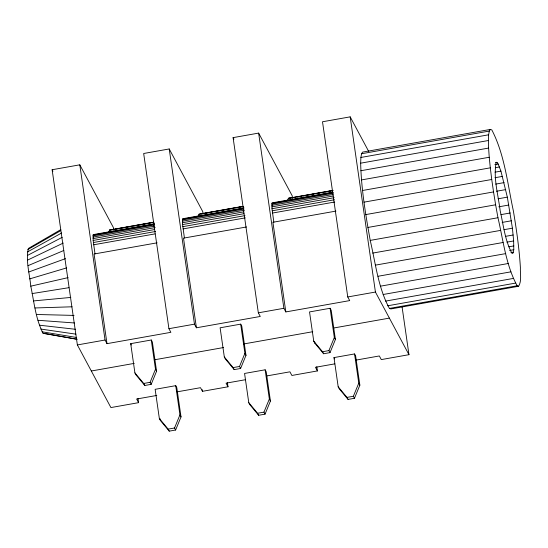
<?xml version="1.0" encoding="UTF-8"?>
<svg xmlns="http://www.w3.org/2000/svg" width="548" height="548" viewBox="0 0 548 548"><rect width="100%" height="100%" fill="white"/><g stroke="black" fill="none" stroke-linecap="round" stroke-linejoin="round"><path stroke-width="0.82" d="M95.016 253.936L93.16 240.449L93.222 234.613L154.57 223.728M184.429 238.072L182.58 224.584L182.635 218.748L243.983 207.863M273.849 222.207L271.993 208.72L272.055 202.883L332.814 192.115M76.658 339.219L43.039 333.259C35.599 318.785 34.086 301.941 30.791 286.172C29.606 273.801 25.592 260.725 28.386 248.463L60.78 229.633M513.784 249.717L513.647 240.956L512.414 228.194L507.338 197.157L500.934 171.12L498.187 164.058L497.077 162.475L496.2 162.277C493.118 178.127 498.262 194.807 500.153 210.685C503.42 224.933 504.893 240.236 511.914 253.238L512.798 253.436L513.784 249.717L509.578 250.463M360.659 163.181L360.892 157.461L361.557 153.735L362.639 152.097L490.371 129.438L491.837 129.945C504.735 154.831 507.51 183.786 513.373 210.918C516.504 229.715 519.264 248.607 520.395 267.636C520.066 273.719 521.929 280.802 518.62 286.275L390.882 308.935L389.416 308.428C378.113 287.645 375.579 263.191 370.222 240.401C365.66 214.878 361.276 189.156 360.659 163.181L488.398 140.514L488.631 134.794L489.296 131.068L490.371 129.438M151.179 384.347L150.097 382.326L155.488 369.215L151.275 340.007L130.698 343.658L134.904 372.866L135.986 374.887L144.795 385.484L151.179 384.347L156.57 371.236L152.358 342.027L151.275 340.007M175.627 430.016L174.545 427.995L179.936 414.877L175.723 385.669L155.146 389.32L159.352 418.528L160.434 420.549L169.243 431.146L175.627 430.016L181.018 416.898L176.805 387.689L175.723 385.669M240.593 368.482L239.517 366.461L244.901 353.35L240.695 324.142L220.111 327.793L224.324 357.001L225.406 359.022L234.208 369.619L240.593 368.482L245.984 355.371L241.778 326.163L240.695 324.142M265.047 414.151L263.965 412.13L269.349 399.013L265.143 369.804L244.566 373.455L248.771 402.664L249.854 404.684L258.656 415.281L265.047 414.151L270.431 401.033L266.225 371.825L265.143 369.804M330.012 352.617L328.93 350.597L334.321 337.486L330.108 308.277L309.531 311.928L313.737 341.137L314.819 343.158L323.628 353.755L330.012 352.617L335.403 339.507L331.191 310.298L330.108 308.277M354.46 398.286L353.378 396.266L358.769 383.148L354.556 353.94L333.979 357.591L338.185 386.806L339.267 388.82L348.076 399.417L354.46 398.286L359.851 385.169L355.638 355.96L354.556 353.94M108.477 232.4L109.696 229.968L153.392 222.214M197.89 216.535L199.109 214.104L242.812 206.349M287.638 199.931L288.529 198.239L333.068 190.334M27.804 249.566L60.746 230.646M27.469 251.929L61.677 232.969M27.4 255.471L62.239 237.305M27.592 260.095L63.26 243.059M28.051 265.664L63.787 250.498M28.749 271.993L65.438 258.656M29.674 278.898L66.671 267.89M30.791 286.172L68.103 277.624M137.973 398.43L138.589 402.657L110.908 407.568L77.371 344.932L52.129 169.736L79.803 164.825L113.34 227.461L113.703 230.002M203 213.288L202.753 211.596L169.222 148.96L143.672 153.495L168.921 328.69L170.866 332.328L106.997 343.658L105.052 340.02L79.803 164.825M169.222 148.96L194.465 324.156L196.417 327.793L260.279 316.463L258.334 312.826L233.092 137.63L258.635 133.096L292.173 195.732L292.536 198.273M368.77 151.57L350.179 116.854L322.505 121.766L347.754 296.961L349.699 300.599L285.83 311.928L283.885 308.291L258.635 133.096M361.557 153.735L489.296 131.068M360.892 157.461L488.631 134.794M360.865 170.736L488.604 148.076L488.398 140.514M361.502 179.922L489.241 157.262L488.604 148.076M109.477 230.167L154.015 222.269M198.89 214.302L243.435 206.404M288.31 198.438L332.848 190.54M113.347 229.571L109.696 229.968M115.025 229.276L131.835 226.29M133.513 225.995L141.083 224.653M142.761 224.351L150.323 223.009M152.002 222.714L153.687 222.413M201.082 214.008L202.76 213.706M204.445 213.412L208.644 212.665M210.329 212.364L212.008 212.069M213.686 211.768L221.255 210.425M222.933 210.131L233.859 208.192M235.537 207.891L243.1 206.548M295.543 197.246L288.529 198.239M297.221 196.951L301.421 196.205M303.106 195.903L304.784 195.609M306.469 195.307L310.668 194.561M312.346 194.266L314.031 193.965M315.71 193.67L319.916 192.923M321.594 192.629L323.272 192.327M324.957 192.026L332.52 190.69M495.399 162.777L497.077 162.475M93.044 235.044L154.392 224.159M182.463 219.179L243.812 208.295M271.877 203.315L333.225 192.43M92.948 235.88L154.296 224.995M182.368 220.015L243.716 209.131M271.781 204.151L333.129 193.266M494.823 164.653L498.187 164.058M92.941 237.079L154.283 226.194M182.354 221.214L244.545 210.179M271.774 205.349L333.116 194.465M362.564 190.492L490.302 167.832L489.241 157.262M93.009 238.62L155.2 227.584M182.429 222.755L243.771 211.871M271.842 206.891L333.191 196.006M495.282 167.709L499.481 166.969M93.16 240.449L154.509 229.564M182.58 224.584L243.929 213.699M271.993 208.72L334.184 197.691M93.393 242.524L155.584 231.489M182.813 226.66L244.997 215.624M272.226 210.795L334.417 199.76M495.05 172.161L500.934 171.12M93.694 244.771L155.043 233.886M183.114 228.906L245.299 217.878M272.527 213.042L334.718 202.013M494.933 177.73L502.495 176.388M364.002 202.15L491.741 179.491L490.302 167.832M157.105 242.826L94.078 254.005L106.997 343.658M246.525 226.961L183.498 238.14L196.417 327.793M335.938 211.096L272.911 222.276L285.83 311.928M495.707 184.107L504.112 182.614M496.502 191.245L505.742 189.608M365.797 214.583L493.536 191.923L491.741 179.491M498.091 198.794L507.338 197.157M367.886 227.454L495.625 204.788L493.536 191.923M498.762 206.815L508.845 205.027M500.975 214.624L510.222 212.987M370.222 240.401L497.961 217.741C503.317 240.531 505.845 264.979 517.154 285.768L518.62 286.275M502.18 222.426L511.421 220.789M504.009 229.687L512.414 228.194M372.729 253.087L500.468 230.42M505.599 236.332L513.161 234.989M375.353 265.15L503.091 242.49M506.927 242.148L513.647 240.956M508.818 246.812L513.86 245.915M378.01 276.274L505.749 253.608M510.907 252.697L513.428 252.251M380.634 286.145L508.373 263.485M77.371 344.932L105.052 340.02M168.921 328.69L194.465 324.156M258.334 312.826L283.885 308.291M347.754 296.961L375.428 292.05L408.966 354.686L381.285 359.598L379.339 355.96L355.81 360.139M383.155 294.502L510.894 271.842M385.504 301.112L513.236 278.453M387.607 305.798L515.346 283.138M389.416 308.428L517.154 285.768M91.331 370.996L134.267 363.379M154.474 359.796L223.516 347.548M243.723 343.959L312.764 331.711M333.814 327.978L389.381 318.114M134.904 372.866L143.713 383.463L150.097 382.326M224.324 357.001L233.126 367.598L239.517 366.461M313.737 341.137L322.546 351.734L328.93 350.597M156.81 395.444L136.637 399.019L138.589 402.657M176.977 391.868L200.506 387.689L202.452 391.327L228.002 386.792L227.393 382.566M245.381 379.73L226.057 383.155L228.002 386.792M266.397 376.003L289.926 371.825L291.872 375.462L317.415 370.928L316.806 366.701M334.801 363.865L315.47 367.29L317.415 370.928M159.352 418.528L168.161 429.125L174.545 427.995M248.771 402.664L257.574 413.26L263.965 412.13M338.185 386.806L346.994 397.396L353.378 396.266M32.072 293.591L68.973 287.673M33.476 300.927L70.843 297.427M34.962 307.962L72.062 306.798M36.483 314.484L74.069 315.415M37.997 320.285L74.473 322.971M39.449 325.197L75.665 329.314M40.799 329.067L75.898 334.143M42.011 331.787L76.617 337.5M43.039 333.259L77.289 339.281M233.092 137.63L233.9 139.137M334.321 337.486L335.403 339.507M358.769 383.148L359.851 385.169M333.979 357.591L334.698 358.94M322.546 351.734L323.628 353.755M346.994 397.396L348.076 399.417M244.901 353.35L245.984 355.371M269.349 399.013L270.431 401.033M233.126 367.598L234.208 369.619M257.574 413.26L258.656 415.281M52.129 169.736L52.937 171.243M155.488 369.215L156.57 371.236M179.936 414.877L181.018 416.898M130.698 343.658L131.417 345.007M143.713 383.463L144.795 385.484M168.161 429.125L169.243 431.146M495.625 204.788L497.961 217.741M402.013 306.448L408.966 354.686M350.179 116.854L375.428 292.05M314.579 341.493L314.819 343.158M202.212 389.635L202.452 391.327M160.194 418.884L160.434 420.549"/></g></svg>
